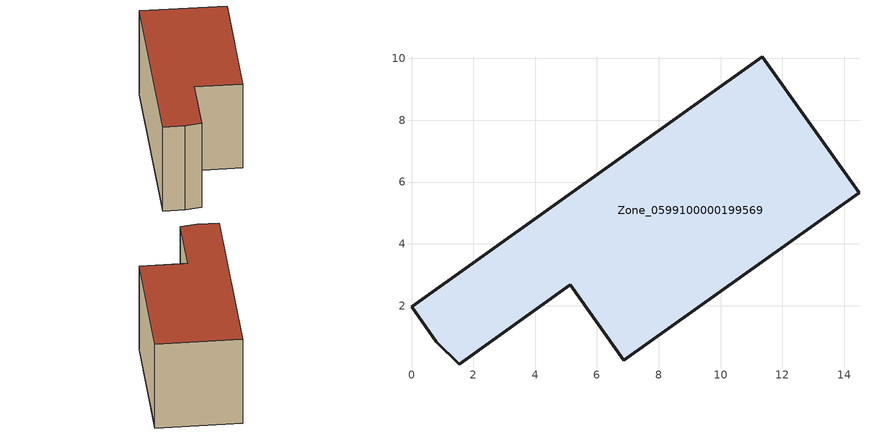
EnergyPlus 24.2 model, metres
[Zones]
Zone_0599100000199569
 floor ground (C_G): 5.13,2.67 1.55,0.11 0.8,0.83 0,1.96 11.34,10.05 14.48,5.66 6.87,0.24 z0
 wall outside (C_F): 6.87,0.24 14.48,5.66 11.34,10.05 0,1.96 0.8,0.83 1.55,0.11 5.13,2.67 6.87,0.24 z0:5.98
 roof outside (C_R): 1.55,0.11 5.13,2.67 6.87,0.24 14.48,5.66 11.34,10.05 0,1.96 0.8,0.83 z5.98
[BUILDING]
Pand.0599100000199569: North Axis=0; Terrain=City; Loads Convergence Tolerance Value=0.04; Temperature Convergence Tolerance Value=0.4; Solar Distribution=FullExterior; Maximum Number of Warmup Days=25; Minimum Number of Warmup Days=1
[Site:Location]
Rotterdam.The.Hague.AP_ZH_NLD Design_Conditions: Latitude=51.96; Longitude=4.45; Time Zone=1; Elevation=-4.5
[SITE:GROUNDTEMPERATURE:BUILDINGSURFACE]
18, 18, 18, 18, 18, 18, 18, 18, 18, 18, 18, 18
[MATERIAL] Thermal Absorptance=0.9; Solar Absorptance=0.7; Visible Absorptance=0.7
Name | Roughness | Thickness | Conductivity | Density | Specific Heat
G.TI.1975-1991 | MediumSmooth | 0.15 | 0.288461 | 540 | 1210
F.TI.1975-1991 | Rough | 0.3 | 0.230769 | 1920 | 840
R.TI.1975-1991 | MediumRough | 0.2 | 0.153846 | 1500 | 1000
[CONSTRUCTION]
C_G: G.TI.1975-1991
C_F: F.TI.1975-1991
C_R: R.TI.1975-1991
[ZONE]
Zone_0599100000199569: Type=1; Multiplier=1; Ceiling Height=Autocalculate; Volume=Autocalculate; Floor Area=autocalculate; Part of Total Floor Area=Yes
[ZONEINFILTRATION:DESIGNFLOWRATE]
Infil_Zone_0599100000199569: Zone or ZoneList or Space or SpaceList=Zone_0599100000199569; Schedule=AlwaysOn; Design Flow Rate Calculation Method=Flow/Area; Flow Rate per Floor Area=0.003; Constant Term Coefficient=1; Temperature Term Coefficient=0; Velocity Term Coefficient=0; Velocity Squared Term Coefficient=0
[HVACTEMPLATE:ZONE:IDEALLOADSAIRSYSTEM]
Zone_0599100000199569: Maximum Heating Supply Air Temperature=50; Minimum Cooling Supply Air Temperature=13; Maximum Heating Supply Air Humidity Ratio=0.0156; Minimum Cooling Supply Air Humidity Ratio=0.0077; Heating Limit=NoLimit; Cooling Limit=NoLimit; Dehumidification Control Type=ConstantSensibleHeatRatio; Cooling Sensible Heat Ratio=0.7; Dehumidification Setpoint=60; Humidification Control Type=None; Humidification Setpoint=30; Outdoor Air Method=None; Outdoor Air Flow Rate per Person=0.00944; Outdoor Air Flow Rate per Zone Floor Area=0; Outdoor Air Flow Rate per Zone=0; Demand Controlled Ventilation Type=None; Outdoor Air Economizer Type=NoEconomizer; Heat Recovery Type=None; Sensible Heat Recovery Effectiveness=0.7; Latent Heat Recovery Effectiveness=0.65
[ZONECONTROL:THERMOSTAT]
ThermostatControl_Zone_0599100000199569: Zone or ZoneList=Zone_0599100000199569; Control Type Schedule=DualSetpointControlType; Control 1=Thermostat_Zone_0599100000199569; Temperature Difference Between Cutout And Setpoint=0
[THERMOSTATSETPOINT:DUALSETPOINT]
Thermostat_Zone_0599100000199569: Heating Setpoint Temperature Schedule=HeatingSetpoint_Zone_0599100000199569; Cooling Setpoint Temperature Schedule=CoolingSetpoint_Zone_0599100000199569
[SCHEDULE:COMPACT]
HeatingSetpoint_Zone_0599100000199569: Through: 12/31, For: AllDays, Until: 24:00, 21
CoolingSetpoint_Zone_0599100000199569: Through: 12/31, For: AllDays, Until: 24:00, 24
DualSetpointControlType: Through: 12/31, For: AllDays, Until: 24:00, 4
AlwaysOn: Through: 12/31, For: AllDays, Until: 24:00, 1
